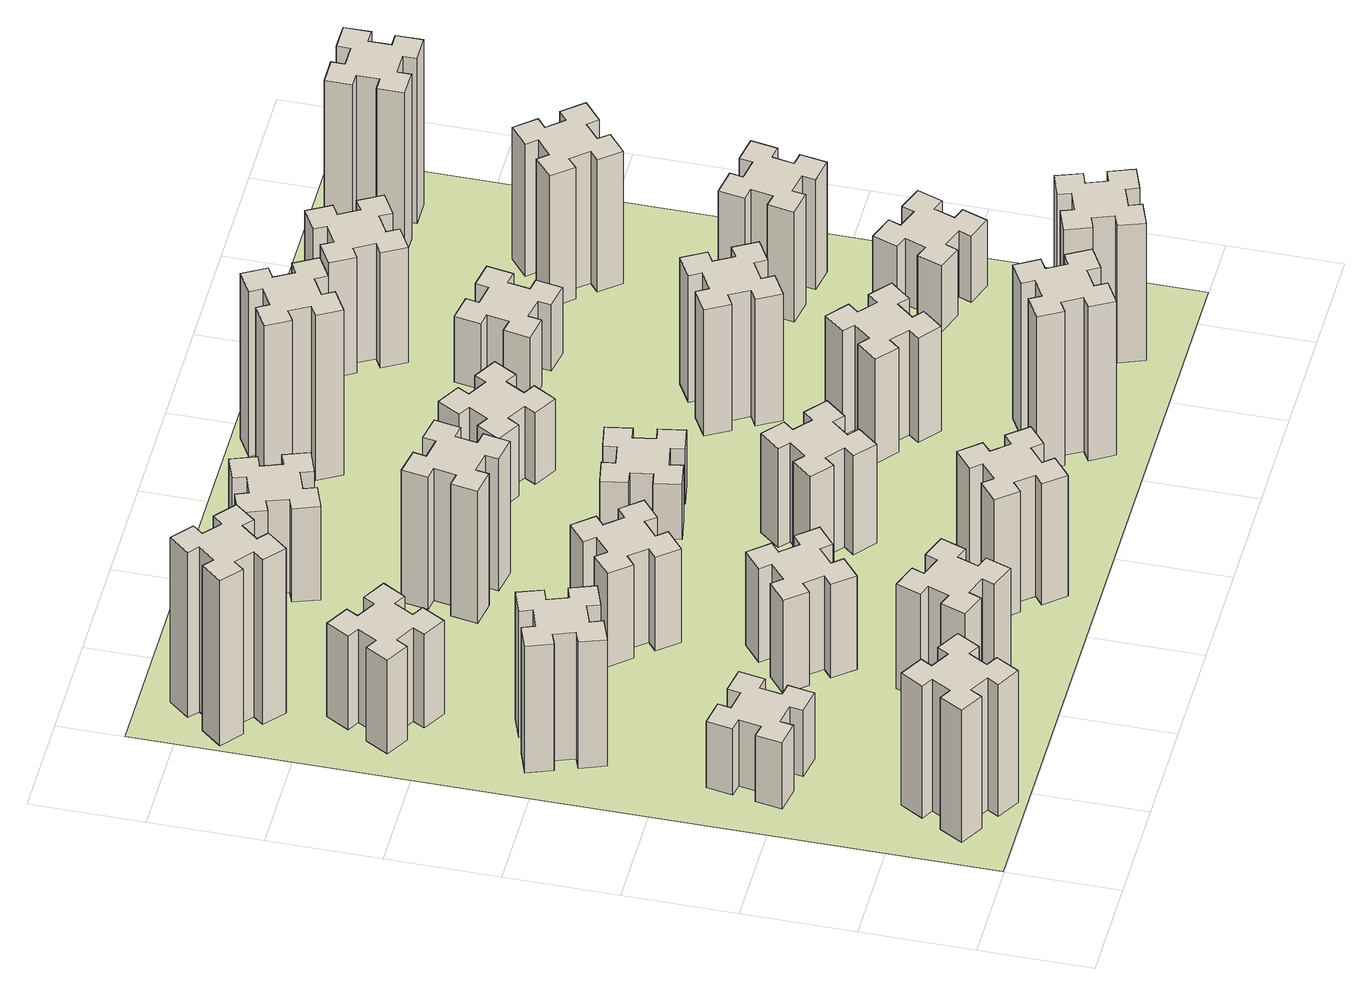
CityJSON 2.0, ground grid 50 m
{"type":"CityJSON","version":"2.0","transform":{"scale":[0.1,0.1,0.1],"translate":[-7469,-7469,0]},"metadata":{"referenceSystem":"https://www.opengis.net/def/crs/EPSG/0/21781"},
"CityObjects":{
"building1":{"type":"Building","attributes":{"class":"1000","function":"1000","usage":"1000","yearOfConstruction":2016,"roofType":"1000","measuredHeight":72,"storeysAboveGround":30,"storeysBelowGround":0},"geometry":[{"type":"Solid","lod":"1","boundaries":[[[[0,1,2,3,4,5,6,7,8,9,10,11,12,13,14,15,16,17,18,19]],[[17,16,20,21]],[[16,15,22,20]],[[15,14,23,22]],[[14,13,24,23]],[[13,12,25,24]],[[12,11,26,25]],[[11,10,27,26]],[[10,9,28,27]],[[9,8,29,28]],[[8,7,30,29]],[[7,6,31,30]],[[6,5,32,31]],[[5,4,33,32]],[[4,3,34,33]],[[3,2,35,34]],[[2,1,36,35]],[[1,0,37,36]],[[0,19,38,37]],[[19,18,39,38]],[[18,17,21,39]],[[24,25,26,27,28,29,30,31,32,33,34,35,36,37,38,39,21,20,22,23]]]]}]},
"building2":{"type":"Building","attributes":{"class":"1000","function":"1000","usage":"1000","yearOfConstruction":2016,"roofType":"1000","measuredHeight":36,"storeysAboveGround":30,"storeysBelowGround":0},"geometry":[{"type":"Solid","lod":"1","boundaries":[[[[40,41,42,43,44,45,46,47,48,49,50,51,52,53,54,55,56,57,58,59]],[[57,56,60,61]],[[56,55,62,60]],[[55,54,63,62]],[[54,53,64,63]],[[53,52,65,64]],[[52,51,66,65]],[[51,50,67,66]],[[50,49,68,67]],[[49,48,69,68]],[[48,47,70,69]],[[47,46,71,70]],[[46,45,72,71]],[[45,44,73,72]],[[44,43,74,73]],[[43,42,75,74]],[[42,41,76,75]],[[41,40,77,76]],[[40,59,78,77]],[[59,58,79,78]],[[58,57,61,79]],[[64,65,66,67,68,69,70,71,72,73,74,75,76,77,78,79,61,60,62,63]]]]}]},
"building3":{"type":"Building","attributes":{"class":"1000","function":"1000","usage":"1000","yearOfConstruction":2016,"roofType":"1000","measuredHeight":69,"storeysAboveGround":30,"storeysBelowGround":0},"geometry":[{"type":"Solid","lod":"1","boundaries":[[[[80,81,82,83,84,85,86,87,88,89,90,91,92,93,94,95,96,97,98,99]],[[97,96,100,101]],[[96,95,102,100]],[[95,94,103,102]],[[94,93,104,103]],[[93,92,105,104]],[[92,91,106,105]],[[91,90,107,106]],[[90,89,108,107]],[[89,88,109,108]],[[88,87,110,109]],[[87,86,111,110]],[[86,85,112,111]],[[85,84,113,112]],[[84,83,114,113]],[[83,82,115,114]],[[82,81,116,115]],[[81,80,117,116]],[[80,99,118,117]],[[99,98,119,118]],[[98,97,101,119]],[[104,105,106,107,108,109,110,111,112,113,114,115,116,117,118,119,101,100,102,103]]]]}]},
"building4":{"type":"Building","attributes":{"class":"1000","function":"1000","usage":"1000","yearOfConstruction":2016,"roofType":"1000","measuredHeight":51,"storeysAboveGround":30,"storeysBelowGround":0},"geometry":[{"type":"Solid","lod":"1","boundaries":[[[[120,121,122,123,124,125,126,127,128,129,130,131,132,133,134,135,136,137,138,139]],[[137,136,140,141]],[[136,135,142,140]],[[135,134,143,142]],[[134,133,144,143]],[[133,132,145,144]],[[132,131,146,145]],[[131,130,147,146]],[[130,129,148,147]],[[129,128,149,148]],[[128,127,150,149]],[[127,126,151,150]],[[126,125,152,151]],[[125,124,153,152]],[[124,123,154,153]],[[123,122,155,154]],[[122,121,156,155]],[[121,120,157,156]],[[120,139,158,157]],[[139,138,159,158]],[[138,137,141,159]],[[144,145,146,147,148,149,150,151,152,153,154,155,156,157,158,159,141,140,142,143]]]]}]},
"building5":{"type":"Building","attributes":{"class":"1000","function":"1000","usage":"1000","yearOfConstruction":2016,"roofType":"1000","measuredHeight":57,"storeysAboveGround":30,"storeysBelowGround":0},"geometry":[{"type":"Solid","lod":"1","boundaries":[[[[160,161,162,163,164,165,166,167,168,169,170,171,172,173,174,175,176,177,178,179]],[[177,176,180,181]],[[176,175,182,180]],[[175,174,183,182]],[[174,173,184,183]],[[173,172,185,184]],[[172,171,186,185]],[[171,170,187,186]],[[170,169,188,187]],[[169,168,189,188]],[[168,167,190,189]],[[167,166,191,190]],[[166,165,192,191]],[[165,164,193,192]],[[164,163,194,193]],[[163,162,195,194]],[[162,161,196,195]],[[161,160,197,196]],[[160,179,198,197]],[[179,178,199,198]],[[178,177,181,199]],[[184,185,186,187,188,189,190,191,192,193,194,195,196,197,198,199,181,180,182,183]]]]}]},
"building6":{"type":"Building","attributes":{"class":"1000","function":"1000","usage":"1000","yearOfConstruction":2016,"roofType":"1000","measuredHeight":90,"storeysAboveGround":30,"storeysBelowGround":0},"geometry":[{"type":"Solid","lod":"1","boundaries":[[[[200,201,202,203,204,205,206,207,208,209,210,211,212,213,214,215,216,217,218,219]],[[217,216,220,221]],[[216,215,222,220]],[[215,214,223,222]],[[214,213,224,223]],[[213,212,225,224]],[[212,211,226,225]],[[211,210,227,226]],[[210,209,228,227]],[[209,208,229,228]],[[208,207,230,229]],[[207,206,231,230]],[[206,205,232,231]],[[205,204,233,232]],[[204,203,234,233]],[[203,202,235,234]],[[202,201,236,235]],[[201,200,237,236]],[[200,219,238,237]],[[219,218,239,238]],[[218,217,221,239]],[[224,225,226,227,228,229,230,231,232,233,234,235,236,237,238,239,221,220,222,223]]]]}]},
"building7":{"type":"Building","attributes":{"class":"1000","function":"1000","usage":"1000","yearOfConstruction":2016,"roofType":"1000","measuredHeight":51,"storeysAboveGround":30,"storeysBelowGround":0},"geometry":[{"type":"Solid","lod":"1","boundaries":[[[[240,241,242,243,244,245,246,247,248,249,250,251,252,253,254,255,256,257,258,259]],[[257,256,260,261]],[[256,255,262,260]],[[255,254,263,262]],[[254,253,264,263]],[[253,252,265,264]],[[252,251,266,265]],[[251,250,267,266]],[[250,249,268,267]],[[249,248,269,268]],[[248,247,270,269]],[[247,246,271,270]],[[246,245,272,271]],[[245,244,273,272]],[[244,243,274,273]],[[243,242,275,274]],[[242,241,276,275]],[[241,240,277,276]],[[240,259,278,277]],[[259,258,279,278]],[[258,257,261,279]],[[264,265,266,267,268,269,270,271,272,273,274,275,276,277,278,279,261,260,262,263]]]]}]},
"building8":{"type":"Building","attributes":{"class":"1000","function":"1000","usage":"1000","yearOfConstruction":2016,"roofType":"1000","measuredHeight":51,"storeysAboveGround":30,"storeysBelowGround":0},"geometry":[{"type":"Solid","lod":"1","boundaries":[[[[280,281,282,283,284,285,286,287,288,289,290,291,292,293,294,295,296,297,298,299]],[[297,296,300,301]],[[296,295,302,300]],[[295,294,303,302]],[[294,293,304,303]],[[293,292,305,304]],[[292,291,306,305]],[[291,290,307,306]],[[290,289,308,307]],[[289,288,309,308]],[[288,287,310,309]],[[287,286,311,310]],[[286,285,312,311]],[[285,284,313,312]],[[284,283,314,313]],[[283,282,315,314]],[[282,281,316,315]],[[281,280,317,316]],[[280,299,318,317]],[[299,298,319,318]],[[298,297,301,319]],[[304,305,306,307,308,309,310,311,312,313,314,315,316,317,318,319,301,300,302,303]]]]}]},
"building9":{"type":"Building","attributes":{"class":"1000","function":"1000","usage":"1000","yearOfConstruction":2016,"roofType":"1000","measuredHeight":66,"storeysAboveGround":30,"storeysBelowGround":0},"geometry":[{"type":"Solid","lod":"1","boundaries":[[[[320,321,322,323,324,325,326,327,328,329,330,331,332,333,334,335,336,337,338,339]],[[337,336,340,341]],[[336,335,342,340]],[[335,334,343,342]],[[334,333,344,343]],[[333,332,345,344]],[[332,331,346,345]],[[331,330,347,346]],[[330,329,348,347]],[[329,328,349,348]],[[328,327,350,349]],[[327,326,351,350]],[[326,325,352,351]],[[325,324,353,352]],[[324,323,354,353]],[[323,322,355,354]],[[322,321,356,355]],[[321,320,357,356]],[[320,339,358,357]],[[339,338,359,358]],[[338,337,341,359]],[[344,345,346,347,348,349,350,351,352,353,354,355,356,357,358,359,341,340,342,343]]]]}]},
"building10":{"type":"Building","attributes":{"class":"1000","function":"1000","usage":"1000","yearOfConstruction":2016,"roofType":"1000","measuredHeight":72,"storeysAboveGround":30,"storeysBelowGround":0},"geometry":[{"type":"Solid","lod":"1","boundaries":[[[[360,361,362,363,364,365,366,367,368,369,370,371,372,373,374,375,376,377,378,379]],[[377,376,380,381]],[[376,375,382,380]],[[375,374,383,382]],[[374,373,384,383]],[[373,372,385,384]],[[372,371,386,385]],[[371,370,387,386]],[[370,369,388,387]],[[369,368,389,388]],[[368,367,390,389]],[[367,366,391,390]],[[366,365,392,391]],[[365,364,393,392]],[[364,363,394,393]],[[363,362,395,394]],[[362,361,396,395]],[[361,360,397,396]],[[360,379,398,397]],[[379,378,399,398]],[[378,377,381,399]],[[384,385,386,387,388,389,390,391,392,393,394,395,396,397,398,399,381,380,382,383]]]]}]},
"building11":{"type":"Building","attributes":{"class":"1000","function":"1000","usage":"1000","yearOfConstruction":2016,"roofType":"1000","measuredHeight":51,"storeysAboveGround":30,"storeysBelowGround":0},"geometry":[{"type":"Solid","lod":"1","boundaries":[[[[400,401,402,403,404,405,406,407,408,409,410,411,412,413,414,415,416,417,418,419]],[[417,416,420,421]],[[416,415,422,420]],[[415,414,423,422]],[[414,413,424,423]],[[413,412,425,424]],[[412,411,426,425]],[[411,410,427,426]],[[410,409,428,427]],[[409,408,429,428]],[[408,407,430,429]],[[407,406,431,430]],[[406,405,432,431]],[[405,404,433,432]],[[404,403,434,433]],[[403,402,435,434]],[[402,401,436,435]],[[401,400,437,436]],[[400,419,438,437]],[[419,418,439,438]],[[418,417,421,439]],[[424,425,426,427,428,429,430,431,432,433,434,435,436,437,438,439,421,420,422,423]]]]}]},
"building12":{"type":"Building","attributes":{"class":"1000","function":"1000","usage":"1000","yearOfConstruction":2016,"roofType":"1000","measuredHeight":54,"storeysAboveGround":30,"storeysBelowGround":0},"geometry":[{"type":"Solid","lod":"1","boundaries":[[[[440,441,442,443,444,445,446,447,448,449,450,451,452,453,454,455,456,457,458,459]],[[457,456,460,461]],[[456,455,462,460]],[[455,454,463,462]],[[454,453,464,463]],[[453,452,465,464]],[[452,451,466,465]],[[451,450,467,466]],[[450,449,468,467]],[[449,448,469,468]],[[448,447,470,469]],[[447,446,471,470]],[[446,445,472,471]],[[445,444,473,472]],[[444,443,474,473]],[[443,442,475,474]],[[442,441,476,475]],[[441,440,477,476]],[[440,459,478,477]],[[459,458,479,478]],[[458,457,461,479]],[[464,465,466,467,468,469,470,471,472,473,474,475,476,477,478,479,461,460,462,463]]]]}]},
"building13":{"type":"Building","attributes":{"class":"1000","function":"1000","usage":"1000","yearOfConstruction":2016,"roofType":"1000","measuredHeight":30,"storeysAboveGround":30,"storeysBelowGround":0},"geometry":[{"type":"Solid","lod":"1","boundaries":[[[[480,481,482,483,484,485,486,487,488,489,490,491,492,493,494,495,496,497,498,499]],[[497,496,500,501]],[[496,495,502,500]],[[495,494,503,502]],[[494,493,504,503]],[[493,492,505,504]],[[492,491,506,505]],[[491,490,507,506]],[[490,489,508,507]],[[489,488,509,508]],[[488,487,510,509]],[[487,486,511,510]],[[486,485,512,511]],[[485,484,513,512]],[[484,483,514,513]],[[483,482,515,514]],[[482,481,516,515]],[[481,480,517,516]],[[480,499,518,517]],[[499,498,519,518]],[[498,497,501,519]],[[504,505,506,507,508,509,510,511,512,513,514,515,516,517,518,519,501,500,502,503]]]]}]},
"building14":{"type":"Building","attributes":{"class":"1000","function":"1000","usage":"1000","yearOfConstruction":2016,"roofType":"1000","measuredHeight":39,"storeysAboveGround":30,"storeysBelowGround":0},"geometry":[{"type":"Solid","lod":"1","boundaries":[[[[520,521,522,523,524,525,526,527,528,529,530,531,532,533,534,535,536,537,538,539]],[[537,536,540,541]],[[536,535,542,540]],[[535,534,543,542]],[[534,533,544,543]],[[533,532,545,544]],[[532,531,546,545]],[[531,530,547,546]],[[530,529,548,547]],[[529,528,549,548]],[[528,527,550,549]],[[527,526,551,550]],[[526,525,552,551]],[[525,524,553,552]],[[524,523,554,553]],[[523,522,555,554]],[[522,521,556,555]],[[521,520,557,556]],[[520,539,558,557]],[[539,538,559,558]],[[538,537,541,559]],[[544,545,546,547,548,549,550,551,552,553,554,555,556,557,558,559,541,540,542,543]]]]}]},
"building15":{"type":"Building","attributes":{"class":"1000","function":"1000","usage":"1000","yearOfConstruction":2016,"roofType":"1000","measuredHeight":84,"storeysAboveGround":30,"storeysBelowGround":0},"geometry":[{"type":"Solid","lod":"1","boundaries":[[[[560,561,562,563,564,565,566,567,568,569,570,571,572,573,574,575,576,577,578,579]],[[577,576,580,581]],[[576,575,582,580]],[[575,574,583,582]],[[574,573,584,583]],[[573,572,585,584]],[[572,571,586,585]],[[571,570,587,586]],[[570,569,588,587]],[[569,568,589,588]],[[568,567,590,589]],[[567,566,591,590]],[[566,565,592,591]],[[565,564,593,592]],[[564,563,594,593]],[[563,562,595,594]],[[562,561,596,595]],[[561,560,597,596]],[[560,579,598,597]],[[579,578,599,598]],[[578,577,581,599]],[[584,585,586,587,588,589,590,591,592,593,594,595,596,597,598,599,581,580,582,583]]]]}]},
"building16":{"type":"Building","attributes":{"class":"1000","function":"1000","usage":"1000","yearOfConstruction":2016,"roofType":"1000","measuredHeight":90,"storeysAboveGround":30,"storeysBelowGround":0},"geometry":[{"type":"Solid","lod":"1","boundaries":[[[[600,601,602,603,604,605,606,607,608,609,610,611,612,613,614,615,616,617,618,619]],[[617,616,620,621]],[[616,615,622,620]],[[615,614,623,622]],[[614,613,624,623]],[[613,612,625,624]],[[612,611,626,625]],[[611,610,627,626]],[[610,609,628,627]],[[609,608,629,628]],[[608,607,630,629]],[[607,606,631,630]],[[606,605,632,631]],[[605,604,633,632]],[[604,603,634,633]],[[603,602,635,634]],[[602,601,636,635]],[[601,600,637,636]],[[600,619,638,637]],[[619,618,639,638]],[[618,617,621,639]],[[624,625,626,627,628,629,630,631,632,633,634,635,636,637,638,639,621,620,622,623]]]]}]},
"building17":{"type":"Building","attributes":{"class":"1000","function":"1000","usage":"1000","yearOfConstruction":2016,"roofType":"1000","measuredHeight":57,"storeysAboveGround":30,"storeysBelowGround":0},"geometry":[{"type":"Solid","lod":"1","boundaries":[[[[640,641,642,643,644,645,646,647,648,649,650,651,652,653,654,655,656,657,658,659]],[[657,656,660,661]],[[656,655,662,660]],[[655,654,663,662]],[[654,653,664,663]],[[653,652,665,664]],[[652,651,666,665]],[[651,650,667,666]],[[650,649,668,667]],[[649,648,669,668]],[[648,647,670,669]],[[647,646,671,670]],[[646,645,672,671]],[[645,644,673,672]],[[644,643,674,673]],[[643,642,675,674]],[[642,641,676,675]],[[641,640,677,676]],[[640,659,678,677]],[[659,658,679,678]],[[658,657,661,679]],[[664,665,666,667,668,669,670,671,672,673,674,675,676,677,678,679,661,660,662,663]]]]}]},
"building18":{"type":"Building","attributes":{"class":"1000","function":"1000","usage":"1000","yearOfConstruction":2016,"roofType":"1000","measuredHeight":69,"storeysAboveGround":30,"storeysBelowGround":0},"geometry":[{"type":"Solid","lod":"1","boundaries":[[[[680,681,682,683,684,685,686,687,688,689,690,691,692,693,694,695,696,697,698,699]],[[697,696,700,701]],[[696,695,702,700]],[[695,694,703,702]],[[694,693,704,703]],[[693,692,705,704]],[[692,691,706,705]],[[691,690,707,706]],[[690,689,708,707]],[[689,688,709,708]],[[688,687,710,709]],[[687,686,711,710]],[[686,685,712,711]],[[685,684,713,712]],[[684,683,714,713]],[[683,682,715,714]],[[682,681,716,715]],[[681,680,717,716]],[[680,699,718,717]],[[699,698,719,718]],[[698,697,701,719]],[[704,705,706,707,708,709,710,711,712,713,714,715,716,717,718,719,701,700,702,703]]]]}]},
"building19":{"type":"Building","attributes":{"class":"1000","function":"1000","usage":"1000","yearOfConstruction":2016,"roofType":"1000","measuredHeight":36,"storeysAboveGround":30,"storeysBelowGround":0},"geometry":[{"type":"Solid","lod":"1","boundaries":[[[[720,721,722,723,724,725,726,727,728,729,730,731,732,733,734,735,736,737,738,739]],[[737,736,740,741]],[[736,735,742,740]],[[735,734,743,742]],[[734,733,744,743]],[[733,732,745,744]],[[732,731,746,745]],[[731,730,747,746]],[[730,729,748,747]],[[729,728,749,748]],[[728,727,750,749]],[[727,726,751,750]],[[726,725,752,751]],[[725,724,753,752]],[[724,723,754,753]],[[723,722,755,754]],[[722,721,756,755]],[[721,720,757,756]],[[720,739,758,757]],[[739,738,759,758]],[[738,737,741,759]],[[744,745,746,747,748,749,750,751,752,753,754,755,756,757,758,759,741,740,742,743]]]]}]},
"building20":{"type":"Building","attributes":{"class":"1000","function":"1000","usage":"1000","yearOfConstruction":2016,"roofType":"1000","measuredHeight":75,"storeysAboveGround":30,"storeysBelowGround":0},"geometry":[{"type":"Solid","lod":"1","boundaries":[[[[760,761,762,763,764,765,766,767,768,769,770,771,772,773,774,775,776,777,778,779]],[[777,776,780,781]],[[776,775,782,780]],[[775,774,783,782]],[[774,773,784,783]],[[773,772,785,784]],[[772,771,786,785]],[[771,770,787,786]],[[770,769,788,787]],[[769,768,789,788]],[[768,767,790,789]],[[767,766,791,790]],[[766,765,792,791]],[[765,764,793,792]],[[764,763,794,793]],[[763,762,795,794]],[[762,761,796,795]],[[761,760,797,796]],[[760,779,798,797]],[[779,778,799,798]],[[778,777,781,799]],[[784,785,786,787,788,789,790,791,792,793,794,795,796,797,798,799,781,780,782,783]]]]}]},
"building21":{"type":"Building","attributes":{"class":"1000","function":"1000","usage":"1000","yearOfConstruction":2016,"roofType":"1000","measuredHeight":63,"storeysAboveGround":30,"storeysBelowGround":0},"geometry":[{"type":"Solid","lod":"1","boundaries":[[[[800,801,802,803,804,805,806,807,808,809,810,811,812,813,814,815,816,817,818,819]],[[817,816,820,821]],[[816,815,822,820]],[[815,814,823,822]],[[814,813,824,823]],[[813,812,825,824]],[[812,811,826,825]],[[811,810,827,826]],[[810,809,828,827]],[[809,808,829,828]],[[808,807,830,829]],[[807,806,831,830]],[[806,805,832,831]],[[805,804,833,832]],[[804,803,834,833]],[[803,802,835,834]],[[802,801,836,835]],[[801,800,837,836]],[[800,819,838,837]],[[819,818,839,838]],[[818,817,821,839]],[[824,825,826,827,828,829,830,831,832,833,834,835,836,837,838,839,821,820,822,823]]]]}]},
"building22":{"type":"Building","attributes":{"class":"1000","function":"1000","usage":"1000","yearOfConstruction":2016,"roofType":"1000","measuredHeight":36,"storeysAboveGround":30,"storeysBelowGround":0},"geometry":[{"type":"Solid","lod":"1","boundaries":[[[[840,841,842,843,844,845,846,847,848,849,850,851,852,853,854,855,856,857,858,859]],[[857,856,860,861]],[[856,855,862,860]],[[855,854,863,862]],[[854,853,864,863]],[[853,852,865,864]],[[852,851,866,865]],[[851,850,867,866]],[[850,849,868,867]],[[849,848,869,868]],[[848,847,870,869]],[[847,846,871,870]],[[846,845,872,871]],[[845,844,873,872]],[[844,843,874,873]],[[843,842,875,874]],[[842,841,876,875]],[[841,840,877,876]],[[840,859,878,877]],[[859,858,879,878]],[[858,857,861,879]],[[864,865,866,867,868,869,870,871,872,873,874,875,876,877,878,879,861,860,862,863]]]]}]},
"building23":{"type":"Building","attributes":{"class":"1000","function":"1000","usage":"1000","yearOfConstruction":2016,"roofType":"1000","measuredHeight":60,"storeysAboveGround":30,"storeysBelowGround":0},"geometry":[{"type":"Solid","lod":"1","boundaries":[[[[880,881,882,883,884,885,886,887,888,889,890,891,892,893,894,895,896,897,898,899]],[[897,896,900,901]],[[896,895,902,900]],[[895,894,903,902]],[[894,893,904,903]],[[893,892,905,904]],[[892,891,906,905]],[[891,890,907,906]],[[890,889,908,907]],[[889,888,909,908]],[[888,887,910,909]],[[887,886,911,910]],[[886,885,912,911]],[[885,884,913,912]],[[884,883,914,913]],[[883,882,915,914]],[[882,881,916,915]],[[881,880,917,916]],[[880,899,918,917]],[[899,898,919,918]],[[898,897,901,919]],[[904,905,906,907,908,909,910,911,912,913,914,915,916,917,918,919,901,900,902,903]]]]}]},
"building24":{"type":"Building","attributes":{"class":"1000","function":"1000","usage":"1000","yearOfConstruction":2016,"roofType":"1000","measuredHeight":72,"storeysAboveGround":30,"storeysBelowGround":0},"geometry":[{"type":"Solid","lod":"1","boundaries":[[[[920,921,922,923,924,925,926,927,928,929,930,931,932,933,934,935,936,937,938,939]],[[937,936,940,941]],[[936,935,942,940]],[[935,934,943,942]],[[934,933,944,943]],[[933,932,945,944]],[[932,931,946,945]],[[931,930,947,946]],[[930,929,948,947]],[[929,928,949,948]],[[928,927,950,949]],[[927,926,951,950]],[[926,925,952,951]],[[925,924,953,952]],[[924,923,954,953]],[[923,922,955,954]],[[922,921,956,955]],[[921,920,957,956]],[[920,939,958,957]],[[939,938,959,958]],[[938,937,941,959]],[[944,945,946,947,948,949,950,951,952,953,954,955,956,957,958,959,941,940,942,943]]]]}]},
"building25":{"type":"Building","attributes":{"class":"1000","function":"1000","usage":"1000","yearOfConstruction":2016,"roofType":"1000","measuredHeight":90,"storeysAboveGround":30,"storeysBelowGround":0},"geometry":[{"type":"Solid","lod":"1","boundaries":[[[[960,961,962,963,964,965,966,967,968,969,970,971,972,973,974,975,976,977,978,979]],[[977,976,980,981]],[[976,975,982,980]],[[975,974,983,982]],[[974,973,984,983]],[[973,972,985,984]],[[972,971,986,985]],[[971,970,987,986]],[[970,969,988,987]],[[969,968,989,988]],[[968,967,990,989]],[[967,966,991,990]],[[966,965,992,991]],[[965,964,993,992]],[[964,963,994,993]],[[963,962,995,994]],[[962,961,996,995]],[[961,960,997,996]],[[960,979,998,997]],[[979,978,999,998]],[[978,977,981,999]],[[984,985,986,987,988,989,990,991,992,993,994,995,996,997,998,999,981,980,982,983]]]]}]},
"landuse1":{"type":"LandUse","attributes":{"name":"plot1","function":"1010"},"geometry":[{"type":"MultiSurface","lod":"1","boundaries":[[[1000,1001,1002,1003]]]}]}
},
"vertices":[
[277,205,0],[364,155,0],[334,103,0],[438,43,0],[498,147,0],[446,177,0],[496,264,0],[548,234,0],[608,338,0],[504,398,0],[474,346,0],[387,396,0],[417,448,0],[313,508,0],[253,404,0],[305,374,0],[255,287,0],[203,317,0],[143,213,0],[247,153,0],[255,287,720],[203,317,720],[305,374,720],[253,404,720],[313,508,720],[417,448,720],[387,396,720],[474,346,720],[504,398,720],[608,338,720],[548,234,720],[496,264,720],[446,177,720],[498,147,720],[438,43,720],[334,103,720],[364,155,720],[277,205,720],[247,153,720],[143,213,720],
[307,1016,0],[405,998,0],[395,939,0],[513,918,0],[534,1037,0],[475,1047,0],[492,1145,0],[551,1135,0],[572,1253,0],[454,1274,0],[444,1215,0],[345,1232,0],[356,1291,0],[237,1312,0],[217,1194,0],[276,1184,0],[258,1085,0],[199,1096,0],[178,977,0],[297,957,0],[258,1085,360],[199,1096,360],[276,1184,360],[217,1194,360],[237,1312,360],[356,1291,360],[345,1232,360],[444,1215,360],[454,1274,360],[572,1253,360],[551,1135,360],[492,1145,360],[475,1047,360],[534,1037,360],[513,918,360],[395,939,360],[405,998,360],[307,1016,360],[297,957,360],[178,977,360],
[366,1835,0],[460,1869,0],[480,1813,0],[593,1854,0],[552,1967,0],[496,1946,0],[462,2040,0],[518,2060,0],[477,2173,0],[364,2132,0],[385,2076,0],[291,2042,0],[270,2098,0],[157,2057,0],[199,1944,0],[255,1965,0],[289,1871,0],[233,1850,0],[274,1737,0],[387,1779,0],[289,1871,690],[233,1850,690],[255,1965,690],[199,1944,690],[157,2057,690],[270,2098,690],[291,2042,690],[385,2076,690],[364,2132,690],[477,2173,690],[518,2060,690],[462,2040,690],[496,1946,690],[552,1967,690],[593,1854,690],[480,1813,690],[460,1869,690],[366,1835,690],[387,1779,690],[274,1737,690],
[446,2597,0],[496,2684,0],[548,2654,0],[608,2758,0],[504,2818,0],[474,2766,0],[387,2816,0],[417,2868,0],[313,2928,0],[253,2824,0],[305,2794,0],[255,2707,0],[203,2737,0],[143,2633,0],[247,2573,0],[277,2625,0],[364,2575,0],[334,2523,0],[438,2463,0],[498,2567,0],[364,2575,510],[334,2523,510],[277,2625,510],[247,2573,510],[143,2633,510],[203,2737,510],[255,2707,510],[305,2794,510],[253,2824,510],[313,2928,510],[417,2868,510],[387,2816,510],[474,2766,510],[504,2818,510],[608,2758,510],[548,2654,510],[496,2684,510],[446,2597,510],[498,2567,510],[438,2463,510],
[1202,391,0],[1236,485,0],[1292,464,0],[1333,577,0],[1220,618,0],[1200,562,0],[1106,596,0],[1127,652,0],[1014,693,0],[973,580,0],[1029,560,0],[995,466,0],[939,487,0],[897,374,0],[1010,333,0],[1031,389,0],[1125,355,0],[1104,299,0],[1217,257,0],[1258,370,0],[1125,355,570],[1104,299,570],[1031,389,570],[1010,333,570],[897,374,570],[939,487,570],[995,466,570],[1029,560,570],[973,580,570],[1014,693,570],[1127,652,570],[1106,596,570],[1200,562,570],[1220,618,570],[1333,577,570],[1292,464,570],[1236,485,570],[1202,391,570],[1258,370,570],[1217,257,570],
[384,3387,0],[308,3452,0],[346,3498,0],[254,3575,0],[177,3483,0],[223,3444,0],[159,3368,0],[113,3406,0],[36,3314,0],[128,3237,0],[166,3283,0],[243,3219,0],[204,3173,0],[296,3096,0],[373,3188,0],[327,3226,0],[392,3303,0],[438,3264,0],[515,3356,0],[423,3433,0],[392,3303,900],[438,3264,900],[327,3226,900],[373,3188,900],[296,3096,900],[204,3173,900],[243,3219,900],[166,3283,900],[128,3237,900],[36,3314,900],[113,3406,900],[159,3368,900],[223,3444,900],[177,3483,900],[254,3575,900],[346,3498,900],[308,3452,900],[384,3387,900],[423,3433,900],[515,3356,900],
[1083,1232,0],[1006,1167,0],[968,1213,0],[876,1136,0],[953,1044,0],[999,1083,0],[1063,1006,0],[1017,968,0],[1094,876,0],[1186,953,0],[1148,999,0],[1224,1063,0],[1263,1017,0],[1355,1094,0],[1278,1186,0],[1232,1148,0],[1167,1224,0],[1213,1263,0],[1136,1355,0],[1044,1278,0],[1167,1224,510],[1213,1263,510],[1232,1148,510],[1278,1186,510],[1355,1094,510],[1263,1017,510],[1224,1063,510],[1148,999,510],[1186,953,510],[1094,876,510],[1017,968,510],[1063,1006,510],[999,1083,510],[953,1044,510],[876,1136,510],[968,1213,510],[1006,1167,510],[1083,1232,510],[1044,1278,510],[1136,1355,510],
[1083,1972,0],[1006,1907,0],[968,1953,0],[876,1876,0],[953,1784,0],[999,1823,0],[1063,1746,0],[1017,1708,0],[1094,1616,0],[1186,1693,0],[1148,1739,0],[1224,1803,0],[1263,1757,0],[1355,1834,0],[1278,1926,0],[1232,1888,0],[1167,1964,0],[1213,2003,0],[1136,2095,0],[1044,2018,0],[1167,1964,510],[1213,2003,510],[1232,1888,510],[1278,1926,510],[1355,1834,510],[1263,1757,510],[1224,1803,510],[1148,1739,510],[1186,1693,510],[1094,1616,510],[1017,1708,510],[1063,1746,510],[999,1823,510],[953,1784,510],[876,1876,510],[968,1953,510],[1006,1907,510],[1083,1972,510],[1044,2018,510],[1136,2095,510],
[1723,492,0],[1646,427,0],[1608,473,0],[1516,396,0],[1593,304,0],[1639,343,0],[1703,266,0],[1657,228,0],[1734,136,0],[1826,213,0],[1788,259,0],[1864,323,0],[1903,277,0],[1995,354,0],[1918,446,0],[1872,408,0],[1807,484,0],[1853,523,0],[1776,615,0],[1684,538,0],[1807,484,660],[1853,523,660],[1872,408,660],[1918,446,660],[1995,354,660],[1903,277,660],[1864,323,660],[1788,259,660],[1826,213,660],[1734,136,660],[1657,228,660],[1703,266,660],[1639,343,660],[1593,304,660],[1516,396,660],[1608,473,660],[1646,427,660],[1723,492,660],[1684,538,660],[1776,615,660],
[1315,2527,0],[1332,2625,0],[1391,2615,0],[1412,2733,0],[1294,2754,0],[1284,2695,0],[1185,2712,0],[1196,2771,0],[1077,2792,0],[1057,2674,0],[1116,2664,0],[1098,2565,0],[1039,2576,0],[1018,2457,0],[1137,2437,0],[1147,2496,0],[1245,2478,0],[1235,2419,0],[1353,2398,0],[1374,2517,0],[1245,2478,720],[1235,2419,720],[1147,2496,720],[1137,2437,720],[1018,2457,720],[1039,2576,720],[1098,2565,720],[1116,2664,720],[1057,2674,720],[1077,2792,720],[1196,2771,720],[1185,2712,720],[1284,2695,720],[1294,2754,720],[1412,2733,720],[1391,2615,720],[1332,2625,720],[1315,2527,720],[1374,2517,720],[1353,2398,720],
[1125,3456,0],[1031,3422,0],[1010,3478,0],[897,3437,0],[939,3324,0],[995,3345,0],[1029,3251,0],[973,3230,0],[1014,3117,0],[1127,3159,0],[1106,3215,0],[1200,3249,0],[1220,3193,0],[1333,3234,0],[1292,3347,0],[1236,3326,0],[1202,3420,0],[1258,3440,0],[1217,3553,0],[1104,3512,0],[1202,3420,510],[1258,3440,510],[1236,3326,510],[1292,3347,510],[1333,3234,510],[1220,3193,510],[1200,3249,510],[1106,3215,510],[1127,3159,510],[1014,3117,510],[973,3230,510],[1029,3251,510],[995,3345,510],[939,3324,510],[897,3437,510],[1010,3478,510],[1031,3422,510],[1125,3456,510],[1104,3512,510],[1217,3553,510],
[1746,1163,0],[1823,1099,0],[1784,1053,0],[1876,976,0],[1953,1068,0],[1907,1106,0],[1972,1183,0],[2018,1144,0],[2095,1236,0],[2003,1313,0],[1964,1267,0],[1888,1332,0],[1926,1378,0],[1834,1455,0],[1757,1363,0],[1803,1324,0],[1739,1248,0],[1693,1286,0],[1616,1194,0],[1708,1117,0],[1739,1248,540],[1693,1286,540],[1803,1324,540],[1757,1363,540],[1834,1455,540],[1926,1378,540],[1888,1332,540],[1964,1267,540],[2003,1313,540],[2095,1236,540],[2018,1144,540],[1972,1183,540],[1907,1106,540],[1953,1068,540],[1876,976,540],[1784,1053,540],[1823,1099,540],[1746,1163,540],[1708,1117,540],[1616,1194,540],
[1972,1925,0],[1955,2024,0],[2014,2034,0],[1993,2152,0],[1875,2131,0],[1885,2072,0],[1787,2055,0],[1777,2114,0],[1658,2093,0],[1679,1975,0],[1738,1985,0],[1756,1887,0],[1697,1877,0],[1717,1758,0],[1836,1779,0],[1825,1838,0],[1924,1856,0],[1934,1797,0],[2052,1817,0],[2031,1936,0],[1924,1856,300],[1934,1797,300],[1825,1838,300],[1836,1779,300],[1717,1758,300],[1697,1877,300],[1756,1887,300],[1738,1985,300],[1679,1975,300],[1658,2093,300],[1777,2114,300],[1787,2055,300],[1885,2072,300],[1875,2131,300],[1993,2152,300],[2014,2034,300],[1955,2024,300],[1972,1925,300],[2031,1936,300],[2052,1817,300],
[2026,2497,0],[2076,2584,0],[2128,2554,0],[2188,2658,0],[2084,2718,0],[2054,2666,0],[1967,2716,0],[1997,2768,0],[1893,2828,0],[1833,2724,0],[1885,2694,0],[1835,2607,0],[1783,2637,0],[1723,2533,0],[1827,2473,0],[1857,2525,0],[1944,2475,0],[1914,2423,0],[2018,2363,0],[2078,2467,0],[1944,2475,390],[1914,2423,390],[1857,2525,390],[1827,2473,390],[1723,2533,390],[1783,2637,390],[1835,2607,390],[1885,2694,390],[1833,2724,390],[1893,2828,390],[1997,2768,390],[1967,2716,390],[2054,2666,390],[2084,2718,390],[2188,2658,390],[2128,2554,390],[2076,2584,390],[2026,2497,390],[2078,2467,390],[2018,2363,390],
[2575,364,0],[2625,277,0],[2573,247,0],[2633,143,0],[2737,203,0],[2707,255,0],[2794,305,0],[2824,253,0],[2928,313,0],[2868,417,0],[2816,387,0],[2766,474,0],[2818,504,0],[2758,608,0],[2654,548,0],[2684,496,0],[2597,446,0],[2567,498,0],[2463,438,0],[2523,334,0],[2597,446,840],[2567,498,840],[2684,496,840],[2654,548,840],[2758,608,840],[2818,504,840],[2766,474,840],[2816,387,840],[2868,417,840],[2928,313,840],[2824,253,840],[2794,305,840],[2707,255,840],[2737,203,840],[2633,143,840],[2573,247,840],[2625,277,840],[2575,364,840],[2523,334,840],[2463,438,840],
[1844,3556,0],[1757,3506,0],[1727,3558,0],[1623,3498,0],[1683,3394,0],[1735,3424,0],[1785,3337,0],[1733,3307,0],[1793,3203,0],[1897,3263,0],[1867,3315,0],[1954,3365,0],[1984,3313,0],[2088,3373,0],[2028,3477,0],[1976,3447,0],[1926,3534,0],[1978,3564,0],[1918,3668,0],[1814,3608,0],[1926,3534,900],[1978,3564,900],[1976,3447,900],[2028,3477,900],[2088,3373,900],[1984,3313,900],[1954,3365,900],[1867,3315,900],[1897,3263,900],[1793,3203,900],[1733,3307,900],[1785,3337,900],[1735,3424,900],[1683,3394,900],[1623,3498,900],[1727,3558,900],[1757,3506,900],[1844,3556,900],[1814,3608,900],[1918,3668,900],
[2647,1006,0],[2712,1083,0],[2758,1044,0],[2835,1136,0],[2743,1213,0],[2704,1167,0],[2628,1232,0],[2666,1278,0],[2574,1355,0],[2497,1263,0],[2543,1224,0],[2479,1148,0],[2433,1186,0],[2356,1094,0],[2448,1017,0],[2486,1063,0],[2563,999,0],[2524,953,0],[2616,876,0],[2693,968,0],[2563,999,570],[2524,953,570],[2486,1063,570],[2448,1017,570],[2356,1094,570],[2433,1186,570],[2479,1148,570],[2543,1224,570],[2497,1263,570],[2574,1355,570],[2666,1278,570],[2628,1232,570],[2704,1167,570],[2743,1213,570],[2835,1136,570],[2758,1044,570],[2712,1083,570],[2647,1006,570],[2693,968,570],[2616,876,570],
[2475,1744,0],[2525,1657,0],[2473,1627,0],[2533,1523,0],[2637,1583,0],[2607,1635,0],[2694,1685,0],[2724,1633,0],[2828,1693,0],[2768,1797,0],[2716,1767,0],[2666,1854,0],[2718,1884,0],[2658,1988,0],[2554,1928,0],[2584,1876,0],[2497,1826,0],[2467,1878,0],[2363,1818,0],[2423,1714,0],[2497,1826,690],[2467,1878,690],[2584,1876,690],[2554,1928,690],[2658,1988,690],[2718,1884,690],[2666,1854,690],[2716,1767,690],[2768,1797,690],[2828,1693,690],[2724,1633,690],[2694,1685,690],[2607,1635,690],[2637,1583,690],[2533,1523,690],[2473,1627,690],[2525,1657,690],[2475,1744,690],[2423,1714,690],[2363,1818,690],
[2664,2795,0],[2565,2812,0],[2576,2871,0],[2457,2892,0],[2437,2774,0],[2496,2764,0],[2478,2665,0],[2419,2676,0],[2398,2557,0],[2517,2537,0],[2527,2596,0],[2625,2578,0],[2615,2519,0],[2733,2498,0],[2754,2617,0],[2695,2627,0],[2712,2725,0],[2771,2715,0],[2792,2833,0],[2674,2854,0],[2712,2725,360],[2771,2715,360],[2695,2627,360],[2754,2617,360],[2733,2498,360],[2615,2519,360],[2625,2578,360],[2527,2596,360],[2517,2537,360],[2398,2557,360],[2419,2676,360],[2478,2665,360],[2496,2764,360],[2437,2774,360],[2457,2892,360],[2576,2871,360],[2565,2812,360],[2664,2795,360],[2674,2854,360],[2792,2833,360],
[3215,385,0],[3249,291,0],[3193,270,0],[3234,157,0],[3347,199,0],[3326,255,0],[3420,289,0],[3440,233,0],[3553,274,0],[3512,387,0],[3456,366,0],[3422,460,0],[3478,480,0],[3437,593,0],[3324,552,0],[3345,496,0],[3251,462,0],[3230,518,0],[3117,477,0],[3159,364,0],[3251,462,750],[3230,518,750],[3345,496,750],[3324,552,750],[3437,593,750],[3478,480,750],[3422,460,750],[3456,366,750],[3512,387,750],[3553,274,750],[3440,233,750],[3420,289,750],[3326,255,750],[3347,199,750],[3234,157,750],[3193,270,750],[3249,291,750],[3215,385,750],[3159,364,750],[3117,477,750],
[2716,3347,0],[2666,3434,0],[2718,3464,0],[2658,3568,0],[2554,3508,0],[2584,3456,0],[2497,3406,0],[2467,3458,0],[2363,3398,0],[2423,3294,0],[2475,3324,0],[2525,3237,0],[2473,3207,0],[2533,3103,0],[2637,3163,0],[2607,3215,0],[2694,3265,0],[2724,3213,0],[2828,3273,0],[2768,3377,0],[2694,3265,630],[2724,3213,630],[2607,3215,630],[2637,3163,630],[2533,3103,630],[2473,3207,630],[2525,3237,630],[2475,3324,630],[2423,3294,630],[2363,3398,630],[2467,3458,630],[2497,3406,630],[2584,3456,630],[2554,3508,630],[2658,3568,630],[2718,3464,630],[2666,3434,630],[2716,3347,630],[2768,3377,630],[2828,3273,630],
[3351,1029,0],[3445,995,0],[3424,939,0],[3537,897,0],[3578,1010,0],[3522,1031,0],[3556,1125,0],[3612,1104,0],[3653,1217,0],[3540,1258,0],[3520,1202,0],[3426,1236,0],[3447,1292,0],[3334,1333,0],[3293,1220,0],[3349,1200,0],[3315,1106,0],[3259,1127,0],[3217,1014,0],[3330,973,0],[3315,1106,360],[3259,1127,360],[3349,1200,360],[3293,1220,360],[3334,1333,360],[3447,1292,360],[3426,1236,360],[3520,1202,360],[3540,1258,360],[3653,1217,360],[3612,1104,360],[3556,1125,360],[3522,1031,360],[3578,1010,360],[3537,897,360],[3424,939,360],[3445,995,360],[3351,1029,360],[3330,973,360],[3217,1014,360],
[3267,1656,0],[3365,1638,0],[3355,1579,0],[3473,1558,0],[3494,1677,0],[3435,1687,0],[3452,1785,0],[3511,1775,0],[3532,1893,0],[3414,1914,0],[3404,1855,0],[3305,1872,0],[3316,1931,0],[3197,1952,0],[3177,1834,0],[3236,1824,0],[3218,1725,0],[3159,1736,0],[3138,1617,0],[3257,1597,0],[3218,1725,600],[3159,1736,600],[3236,1824,600],[3177,1834,600],[3197,1952,600],[3316,1931,600],[3305,1872,600],[3404,1855,600],[3414,1914,600],[3532,1893,600],[3511,1775,600],[3452,1785,600],[3435,1687,600],[3494,1677,600],[3473,1558,600],[3355,1579,600],[3365,1638,600],[3267,1656,600],[3257,1597,600],[3138,1617,600],
[3119,2563,0],[3183,2486,0],[3137,2448,0],[3214,2356,0],[3306,2433,0],[3268,2479,0],[3344,2543,0],[3383,2497,0],[3475,2574,0],[3398,2666,0],[3352,2628,0],[3287,2704,0],[3333,2743,0],[3256,2835,0],[3164,2758,0],[3203,2712,0],[3126,2647,0],[3088,2693,0],[2996,2616,0],[3073,2524,0],[3126,2647,720],[3088,2693,720],[3203,2712,720],[3164,2758,720],[3256,2835,720],[3333,2743,720],[3287,2704,720],[3352,2628,720],[3398,2666,720],[3475,2574,720],[3383,2497,720],[3344,2543,720],[3268,2479,720],[3306,2433,720],[3214,2356,720],[3137,2448,720],[3183,2486,720],[3119,2563,720],[3073,2524,720],[2996,2616,720],
[3285,3325,0],[3385,3325,0],[3385,3265,0],[3505,3265,0],[3505,3385,0],[3445,3385,0],[3445,3485,0],[3505,3485,0],[3505,3605,0],[3385,3605,0],[3385,3545,0],[3285,3545,0],[3285,3605,0],[3165,3605,0],[3165,3485,0],[3225,3485,0],[3225,3385,0],[3165,3385,0],[3165,3265,0],[3285,3265,0],[3225,3385,900],[3165,3385,900],[3225,3485,900],[3165,3485,900],[3165,3605,900],[3285,3605,900],[3285,3545,900],[3385,3545,900],[3385,3605,900],[3505,3605,900],[3505,3485,900],[3445,3485,900],[3445,3385,900],[3505,3385,900],[3505,3265,900],[3385,3265,900],[3385,3325,900],[3285,3325,900],[3285,3265,900],[3165,3265,900],
[5,3705,0],[3705,3705,0],[3705,5,0],[5,5,0]
]}
